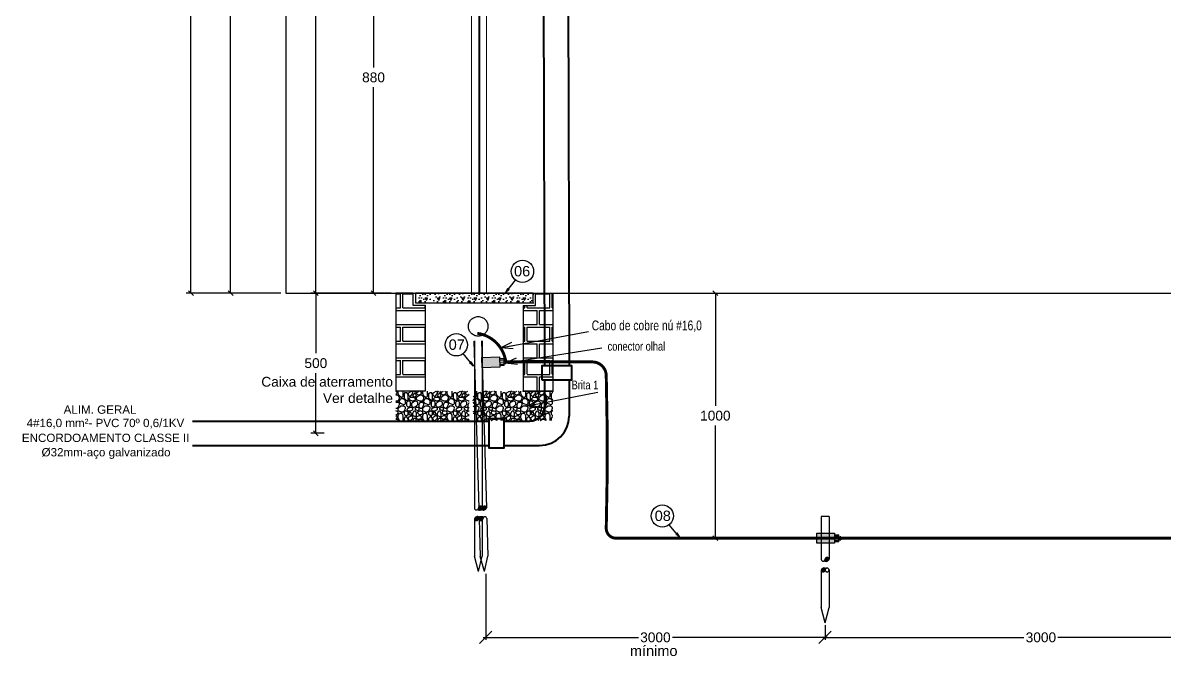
# Model space of a CAD drawing. Header units: millimetres. Extents: x 425 to 646, y 332 to 411.
# Drawn here: x 430.133 to 432.462, y 333.44 to 334.732 of the extents above; entities that cross this region are included whole.
import ezdxf
from ezdxf.enums import TextEntityAlignment as Align

# ---------------------------------------------------------------- set-up
doc = ezdxf.new("R2010")
doc.units = ezdxf.units.MM
doc.linetypes.add('Dashed', pattern=[0.75, 0.5, -0.25])
doc.linetypes.add('HIDDEN', pattern=[0.375, 0.25, -0.125])
for name, color, linetype in [('Alvenaria', 7, 'Continuous'), ('Arquitetura', 7, 'Continuous'), ('BASE', 7, 'Continuous'), ('Cotas', 1, 'Continuous'), ('DI-Textos_do_diagrama', 5, 'Continuous'), ('DIMENSIONAMENTO', 5, 'Continuous'), ('PARA-RAIOS', 240, 'Continuous'), ('texto', 7, 'Continuous')]:
    doc.layers.add(name, color=color, linetype=linetype)
for name, color, linetype, lineweight in [('DI-Fios', 1, 'Continuous', 30), ('EL-Condutos', 8, 'Continuous', 30), ('Elétrica', 8, 'Continuous', 40)]:
    doc.layers.add(name, color=color, linetype=linetype, lineweight=lineweight)
doc.styles.add('ARIAL', font='arial.ttf')
doc.dimstyles.new('cota1-10', dxfattribs={"dimtxt": 0.02, "dimasz": 0.025, "dimexe": 0.005, "dimexo": 0.005, "dimgap": 0.005, "dimtad": 0, "dimtih": 1, "dimtoh": 1, "dimdec": 0, "dimlfac": 1000, "dimzin": 4, "dimdsep": 32, "dimtxsty": 'ARIAL', "dimblk": 'OBLIQUE', "dimcen": 0, "dimdle": 0.005, "dimclrd": 256, "dimclre": 256, "dimclrt": 2, "dimadec": 0, "dimazin": 1, "dimtfac": 1, "dimtdec": 0, "dimtix": 1, "dimtofl": 0, "dimtmove": 1, "dimatfit": 3, "dimldrblk": 'OPEN30', "dimfxl": 0, "dimtolj": 1, "dimtzin": 0, "dimlwd": -1, "dimlwe": -1, "dimarcsym": 0})
doc.dimstyles.new('RICARDO-1-10', dxfattribs={"dimtxt": 0.02, "dimasz": 0.01, "dimexe": 0.01, "dimexo": 0.01, "dimgap": 0.01, "dimtad": 0, "dimtih": 1, "dimtoh": 1, "dimdec": 0, "dimlfac": 1000, "dimzin": 0, "dimdsep": 46, "dimtxsty": 'ARIAL', "dimblk": 'OBLIQUE', "dimcen": 0, "dimclrt": 4, "dimadec": 0, "dimazin": 0, "dimtfac": 1, "dimtdec": 0, "dimtofl": 0, "dimtmove": 0, "dimatfit": 3, "dimldrblk": 'CLOSEDBLANK', "dimfxl": 0, "dimtolj": 1, "dimtzin": 0, "dimarcsym": 0})

# ---------------------------------------------------------------- blocks, each defined once
blk = doc.blocks.new('_Oblique')
at = {"color": 0, "linetype": 'ByBlock', "lineweight": -2}
blk.add_line((-0.5, -0.5), (0.5, 0.5), dxfattribs=at)
blk = doc.blocks.new('*D111')
at = {"layer": 'Cotas', "color": 0, "lineweight": -2, "transparency": 16777216}
for p, q in [((430.6592, 336.0806), (430.5466, 336.0806)), ((430.5566, 336.0806), (430.5566, 335.1508)), ((430.5566, 334.1806), (430.5566, 335.1104)), ((430.6592, 334.1806), (430.5466, 334.1806))]:
    blk.add_line(p, q, dxfattribs=at)
at = {"layer": 'DEFPOINTS', "color": 0, "transparency": 16777216}
for p in [(430.5566, 336.0806), (430.6692, 336.0806), (430.6692, 334.1806)]:
    blk.add_point(p, dxfattribs=at)
at = {"layer": 'Cotas', "color": 0, "lineweight": -2, "transparency": 16777216, "xscale": 0.01, "yscale": 0.01, "zscale": 0.01}
for p, rotation in [((430.5566, 336.0806), 90), ((430.5566, 334.1806), 270)]:
    blk.add_blockref('_Oblique', p, dxfattribs=dict(at, rotation=rotation))
at = {"layer": 'Cotas', "color": 4, "transparency": 16777216, "insert": (430.5566, 335.1306), "char_height": 0.02, "attachment_point": 5, "style": 'ARIAL'}
blk.add_mtext('\\A1;1900', dxfattribs=at)
blk = doc.blocks.new('_ClosedBlank')
at = {"color": 0, "linetype": 'ByBlock', "lineweight": -2}
for p, q in [((-1, 0.17), (0, 0)), ((-1, 0.17), (-1, -0.17)), ((0, 0), (-1, -0.17))]:
    blk.add_line(p, q, dxfattribs=at)
blk = doc.blocks.new('*D112')
at = {"layer": 'Cotas', "color": 0, "lineweight": -2, "transparency": 16777216}
for p, q in [((431.4842, 335.8306), (430.7206, 335.8306)), ((430.7306, 335.8306), (430.7306, 335.0258)), ((430.7306, 334.1806), (430.7306, 334.9854)), ((430.884, 334.1806), (430.7206, 334.1806))]:
    blk.add_line(p, q, dxfattribs=at)
at = {"layer": 'DEFPOINTS', "color": 0, "transparency": 16777216}
for p in [(431.4942, 335.8306), (430.7306, 334.1806), (430.894, 334.1806)]:
    blk.add_point(p, dxfattribs=at)
at = {"layer": 'Cotas', "color": 0, "lineweight": -2, "transparency": 16777216, "xscale": 0.01, "yscale": 0.01, "zscale": 0.01}
for p, rotation in [((430.7306, 335.8306), 90), ((430.7306, 334.1806), 270)]:
    blk.add_blockref('_Oblique', p, dxfattribs=dict(at, rotation=rotation))
at = {"layer": 'Cotas', "color": 4, "transparency": 16777216, "insert": (430.7306, 335.0056), "char_height": 0.02, "attachment_point": 5, "style": 'ARIAL'}
blk.add_mtext('\\A1;1650', dxfattribs=at)
blk = doc.blocks.new('*D113')
at = {"layer": 'Cotas', "color": 0, "lineweight": -2, "transparency": 16777216}
for p, q in [((431.4842, 335.0606), (430.8383, 335.0606)), ((430.8483, 335.0606), (430.8483, 334.6408)), ((430.8483, 334.1806), (430.8483, 334.6004)), ((430.884, 334.1806), (430.8383, 334.1806))]:
    blk.add_line(p, q, dxfattribs=at)
at = {"layer": 'DEFPOINTS', "color": 0, "transparency": 16777216}
for p in [(430.8483, 335.0606), (431.4942, 335.0606), (430.894, 334.1806)]:
    blk.add_point(p, dxfattribs=at)
at = {"layer": 'Cotas', "color": 0, "lineweight": -2, "transparency": 16777216, "xscale": 0.01, "yscale": 0.01, "zscale": 0.01}
for p, rotation in [((430.8483, 335.0606), 90), ((430.8483, 334.1806), 270)]:
    blk.add_blockref('_Oblique', p, dxfattribs=dict(at, rotation=rotation))
at = {"layer": 'Cotas', "color": 4, "transparency": 16777216, "insert": (430.8483, 334.6206), "char_height": 0.02, "attachment_point": 5, "style": 'ARIAL'}
blk.add_mtext('\\A1;880', dxfattribs=at)
blk = doc.blocks.new('*D118')
at = {"layer": 'Cotas', "color": 0, "lineweight": -2, "transparency": 16777216}
for p, q in [((430.6592, 336.2806), (430.4657, 336.2806)), ((430.4757, 336.2806), (430.4757, 335.2508)), ((430.4757, 334.1806), (430.4757, 335.2104)), ((430.6592, 334.1806), (430.4657, 334.1806))]:
    blk.add_line(p, q, dxfattribs=at)
at = {"layer": 'DEFPOINTS', "color": 0, "transparency": 16777216}
for p in [(430.4757, 336.2806), (430.6692, 336.2806), (430.6692, 334.1806)]:
    blk.add_point(p, dxfattribs=at)
at = {"layer": 'Cotas', "color": 0, "lineweight": -2, "transparency": 16777216, "xscale": 0.01, "yscale": 0.01, "zscale": 0.01}
for p, rotation in [((430.4757, 336.2806), 90), ((430.4757, 334.1806), 270)]:
    blk.add_blockref('_Oblique', p, dxfattribs=dict(at, rotation=rotation))
at = {"layer": 'Cotas', "color": 4, "transparency": 16777216, "insert": (430.4757, 335.2306), "char_height": 0.02, "attachment_point": 5, "style": 'ARIAL'}
blk.add_mtext('\\A1;2100', dxfattribs=at)
blk = doc.blocks.new('_Open30')
at = {"color": 0, "linetype": 'ByBlock', "lineweight": -2}
for p, q in [((-1, 0.268), (0, 0)), ((0, 0), (-1, -0.268)), ((0, 0), (-1, 0))]:
    blk.add_line(p, q, dxfattribs=at)
blk = doc.blocks.new('*D159')
at = {"layer": 'Cotas', "color": 0, "lineweight": -2, "transparency": 16777216}
for p, q in [((430.7737, 334.1806), (430.7206, 334.1806)), ((430.7306, 334.1806), (430.7306, 334.0579)), ((430.7306, 333.8947), (430.7306, 334.0175)), ((430.7474, 333.8947), (430.7206, 333.8947))]:
    blk.add_line(p, q, dxfattribs=at)
at = {"layer": 'DEFPOINTS', "color": 0, "transparency": 16777216}
for p in [(430.7306, 334.1806), (430.7837, 334.1806), (430.7574, 333.8947)]:
    blk.add_point(p, dxfattribs=at)
at = {"layer": 'Cotas', "color": 0, "lineweight": -2, "transparency": 16777216, "xscale": 0.01, "yscale": 0.01, "zscale": 0.01}
for p, rotation in [((430.7306, 334.1806), 90), ((430.7306, 333.8947), 270)]:
    blk.add_blockref('_Oblique', p, dxfattribs=dict(at, rotation=rotation))
at = {"layer": 'Cotas', "color": 4, "transparency": 16777216, "insert": (430.7306, 334.0377), "char_height": 0.02, "attachment_point": 5, "style": 'ARIAL'}
blk.add_mtext('\\A1;500', dxfattribs=at)
blk = doc.blocks.new('*D160')
at = {"layer": 'BASE', "transparency": 16777216}
for p, q in [((431.0773, 333.6081), (431.0773, 333.4735)), ((431.7698, 333.5034), (431.7698, 333.4735)), ((431.0723, 333.4785), (431.3887, 333.4785)), ((431.7748, 333.4785), (431.4583, 333.4785))]:
    blk.add_line(p, q, dxfattribs=at)
at = {"layer": 'DEFPOINTS', "color": 0, "transparency": 16777216}
for p in [(431.0773, 333.6131), (431.7698, 333.5084), (431.7698, 333.4785)]:
    blk.add_point(p, dxfattribs=at)
at = {"layer": 'BASE', "transparency": 16777216, "xscale": 0.025, "yscale": 0.025, "zscale": 0.025, "rotation": 180}
blk.add_blockref('_Oblique', (431.0773, 333.4785), dxfattribs=at)
at = {"layer": 'BASE', "transparency": 16777216, "xscale": 0.025, "yscale": 0.025, "zscale": 0.025}
blk.add_blockref('_Oblique', (431.7698, 333.4785), dxfattribs=at)
at = {"layer": 'BASE', "color": 2, "transparency": 16777216, "insert": (431.4235, 333.4785), "char_height": 0.02, "attachment_point": 5, "style": 'ARIAL'}
blk.add_mtext('\\A1;3000', dxfattribs=at)
blk = doc.blocks.new('*D161')
at = {"layer": 'BASE', "transparency": 16777216}
for p, q in [((431.7698, 333.5034), (431.7698, 333.4735)), ((432.6505, 333.5034), (432.6505, 333.4735)), ((431.7648, 333.4785), (432.1753, 333.4785)), ((432.6555, 333.4785), (432.245, 333.4785))]:
    blk.add_line(p, q, dxfattribs=at)
at = {"layer": 'DEFPOINTS', "color": 0, "transparency": 16777216}
for p in [(431.7698, 333.5084), (432.6505, 333.5084), (432.6505, 333.4785)]:
    blk.add_point(p, dxfattribs=at)
at = {"layer": 'BASE', "transparency": 16777216, "xscale": 0.025, "yscale": 0.025, "zscale": 0.025, "rotation": 180}
blk.add_blockref('_Oblique', (431.7698, 333.4785), dxfattribs=at)
at = {"layer": 'BASE', "transparency": 16777216, "xscale": 0.025, "yscale": 0.025, "zscale": 0.025}
blk.add_blockref('_Oblique', (432.6505, 333.4785), dxfattribs=at)
at = {"layer": 'BASE', "color": 2, "transparency": 16777216, "insert": (432.2101, 333.4785), "char_height": 0.02, "attachment_point": 5, "style": 'ARIAL'}
blk.add_mtext('\\A1;3000', dxfattribs=at)
blk = doc.blocks.new('*D162')
at = {"layer": 'Cotas', "color": 0, "lineweight": -2, "transparency": 16777216}
for p, q in [((431.5254, 334.1806), (431.5558, 334.1806)), ((431.5458, 334.1806), (431.5458, 333.951)), ((431.5458, 333.6809), (431.5458, 333.9105)), ((431.543, 333.6809), (431.5558, 333.6809))]:
    blk.add_line(p, q, dxfattribs=at)
at = {"layer": 'DEFPOINTS', "color": 0, "transparency": 16777216}
for p in [(431.5154, 334.1806), (431.5458, 334.1806), (431.533, 333.6809)]:
    blk.add_point(p, dxfattribs=at)
at = {"layer": 'Cotas', "color": 0, "lineweight": -2, "transparency": 16777216, "xscale": 0.01, "yscale": 0.01, "zscale": 0.01}
for p, rotation in [((431.5458, 334.1806), 90), ((431.5458, 333.6809), 270)]:
    blk.add_blockref('_Oblique', p, dxfattribs=dict(at, rotation=rotation))
at = {"layer": 'Cotas', "color": 4, "transparency": 16777216, "insert": (431.5458, 333.9307), "char_height": 0.02, "attachment_point": 5, "style": 'ARIAL'}
blk.add_mtext('\\A1;1000', dxfattribs=at)

msp = doc.modelspace()

# ---------------------------------------------------------------- hatches: boundary and pattern name
at = {"layer": 'Arquitetura'}
h = msp.add_hatch(dxfattribs=at)
h.set_pattern_fill('AR-BRELM', color=256, scale=0.0005, style=0)
h.set_pattern_definition([(7e-15, (385.56873, 368.19073), (0, 0.067742), [0.0968375, -0.0047625]), (7e-15, (385.56873, 368.219306), (0, 0.067742), [0.0968375, -0.0047625]), (7e-15, (385.59413, 368.2246), (0, 0.067742), [0.0460375, -0.0047625]), (7e-15, (385.59413, 368.25318), (0, 0.067742), [0.0460375, -0.0047625]), (90, (385.56873, 368.19073), (-0.1016, 6e-18), [0.028575, -0.0391668]), (90, (385.56397, 368.19073), (-0.1016, 6e-18), [0.028575, -0.0391668]), (90, (385.59413, 368.2246), (-0.0508, 3e-18), [0.028575, -0.0391668]), (90, (385.58937, 368.2246), (-0.0508, 3e-18), [0.028575, -0.0391668])])
h.paths.add_polyline_path([(431.15398, 333.98063), (431.21398, 333.98063), (431.21398, 334.18063), (431.17898, 334.18063), (431.17898, 334.15563), (431.15398, 334.15563)])
h.paths.add_polyline_path([(430.89398, 333.98063), (430.95398, 333.98063), (430.95398, 334.15563), (430.92898, 334.15563), (430.92898, 334.18063), (430.89398, 334.18063)])
h = msp.add_hatch(dxfattribs=at)
h.set_pattern_fill('AR-BRELM', color=256, scale=0.005, style=0)
h.set_pattern_definition([(7e-15, (385.5687, 368.1907), (0, 0.67742), [0.968375, -0.047625]), (7e-15, (385.5687, 368.4765), (0, 0.67742), [0.968375, -0.047625]), (7e-15, (385.8227, 368.52944), (0, 0.67742), [0.460375, -0.047625]), (7e-15, (385.8227, 368.8152), (0, 0.67742), [0.460375, -0.047625]), (90, (385.5687, 368.1907), (-1.016, 6e-17), [0.28575, -0.391668]), (90, (385.5211, 368.1907), (-1.016, 6e-17), [0.28575, -0.391668]), (90, (385.82273, 368.52944), (-0.508, 3e-17), [0.28575, -0.391668]), (90, (385.7751, 368.52944), (-0.508, 3e-17), [0.28575, -0.391668])])
h.paths.add_polyline_path([(431.21398, 334.18063), (431.17898, 334.18063), (431.17898, 334.15563), (431.15398, 334.15563), (431.15398, 333.98063), (431.21398, 333.98063)])
h.paths.add_polyline_path([(430.95398, 334.15563), (430.92898, 334.15563), (430.92898, 334.18063), (430.89398, 334.18063), (430.89398, 333.98063), (430.95398, 333.98063)])
h = msp.add_hatch(dxfattribs=at)
h.set_pattern_fill('CONCRETO', color=256, scale=0.05, style=0)
h.set_pattern_definition([(45, (385.57623, 368.19823), (0, 0.050000228), [0.007071, -0.0141425, 0.0035355, -0.021213, 0.007071, -0.017677678]), (135, (385.60873, 368.20073), (-0.050000228, 0), [0.00707105, -0.0106065, 0.0035355, -0.0176775, 0.00707105, -0.024749078]), (63.43495, (385.56873, 368.19073), (3e-12, 0.05), [0.00559, -0.02236, 0.00559, -0.022361699]), (116.56505, (385.56873, 368.19073), (-2e-11, 0.05), [0.00559, -0.02236, 0.00559, -0.022361699]), (7e-15, (385.56873, 368.19573), (0, 0.05), [0.0025, -0.02, 0.005, -0.02, 0.0025]), (7e-15, (385.56873, 368.20323), (0, 0.05), [-0.0075, 0.005, -0.02, 0, -0.0175, 0]), (7e-15, (385.56873, 368.20573), (0, 0.05), [-0.02, 0, -0.015, 0.005, -0.01, 0]), (7e-15, (385.56873, 368.21323), (0, 0.05), [-0.01, 0, -0.0125, 0.005, -0.0225, 0]), (7e-15, (385.56873, 368.22073), (0, 0.05), [-0.01, 0.005, -0.02, 0.005, -0.01, 0]), (7e-15, (385.56873, 368.23323), (0, 0.05), [-0.0075, 0.005, -0.01, 0, -0.0275, 0]), (7e-15, (385.56873, 368.23573), (0, 0.05), [-0.01, 0, -0.03, 0.005, -0.005, 0]), (90, (385.57123, 368.20073), (-0.05, 3e-18), [-0.015, 0, -0.015, 0, -0.02, 0]), (90, (385.57623, 368.19073), (-0.05, 3e-18), [-0.0075, 0.005, -0.02, 0, -0.0175, 0]), (90, (385.58123, 368.19073), (-0.05, 3e-18), [-0.02, 0, -0.0175, 0.005, -0.0075, 0]), (90, (385.60873, 368.19073), (-0.05, 3e-18), [-0.01, 0.005, -0.025, 0.005, -0.005, 0]), (90, (385.57373, 368.19573), (-0.05, 3e-18), [-0.015, 0, -0.0175, 0, -0.0175, 0]), (90, (385.57873, 368.19573), (-0.05, 3e-18), [-0.0125, 0, -0.0275, 0, -0.01, 0]), (90, (385.58373, 368.19823), (-0.05, 3e-18), [-0.025, 0, -0.0075, 0, -0.0175, 0]), (90, (385.58623, 368.19323), (-0.05, 3e-18), [-0.0225, 0, -0.01, 0, -0.0125, 0]), (90, (385.59123, 368.20073), (-0.05, 3e-18), [-0.02, 0, -0.0075, 0, -0.02, 0]), (90, (385.59373, 368.20323), (-0.05, 3e-18), [-0.0225, 0, -0.01, 0, -0.0175, 0]), (90, (385.59623, 368.19073), (-0.05, 3e-18), [-0.03, 0, -0.0125, 0, -0.0075, 0]), (90, (385.59873, 368.19823), (-0.05, 3e-18), [-0.01, 0, -0.02, 0, -0.02, 0]), (90, (385.60123, 368.19573), (-0.05, 3e-18), [-0.0225, 0, -0.0125, 0, -0.015, 0]), (90, (385.60373, 368.19323), (-0.05, 3e-18), [-0.02, 0, -0.015, 0, -0.015, 0]), (90, (385.60873, 368.19573), (-0.05, 3e-18), [-0.015, 0, -0.015, 0, -0.02, 0]), (90, (385.61373, 368.19823), (-0.05, 3e-18), [-0.02, 0, -0.01, 0, -0.02, 0]), (90, (385.61623, 368.20073), (-0.05, 3e-18), [-0.0075, 0, -0.03, 0, -0.0125, 0])])
h.paths.add_polyline_path([(431.17398, 334.18063), (431.17398, 334.16063), (430.93398, 334.16063), (430.93398, 334.18063)])
h = msp.add_hatch(dxfattribs=at)
h.set_pattern_fill('AGREGADO', color=256, scale=0.05, style=0)
h.set_pattern_definition([(7e-15, (385.56873, 368.19073), (0.05, 0.05), [0.005, -0.0075, 0.0025, -0.0075, 0.0025, -0.025]), (7e-15, (385.59373, 368.19573), (0.05, 0.05), [0.0025, -0.0475]), (7e-15, (385.57873, 368.19823), (0.05, 0.05), [0.0025, -0.005, 0.0025, -0.04]), (7e-15, (385.60373, 368.20073), (0.05, 0.05), [0.005, -0.045]), (7e-15, (385.60873, 368.20323), (0.05, 0.05), [0.0025, -0.0475]), (7e-15, (385.59373, 368.20823), (0.05, 0.05), [0.005, -0.045]), (7e-15, (385.56873, 368.21073), (0.05, 0.05), [0.0025, -0.005, 0.0025, -0.0125, 0.0075, -0.02]), (7e-15, (385.60373, 368.21573), (0.05, 0.05), [0.005, -0.045]), (7e-15, (385.57373, 368.21823), (0.05, 0.05), [0.005, -0.0025, 0.0025, -0.02, 0.0025, -0.0175]), (7e-15, (385.57123, 368.22073), (0.05, 0.05), [0.0025, -0.0475]), (7e-15, (385.58873, 368.22323), (0.05, 0.05), [0.0025, -0.0025, 0.0025, -0.0425]), (7e-15, (385.58123, 368.22573), (0.05, 0.05), [0.0025, -0.0475]), (7e-15, (385.61373, 368.22823), (0.05, 0.05), [0.0025, -0.0475]), (7e-15, (385.59123, 368.23073), (0.05, 0.05), [0.0025, -0.02, 0.0025, -0.025]), (7e-15, (385.59123, 368.23323), (0.05, 0.05), [0.005, -0.045]), (7e-15, (385.60123, 368.23573), (0.05, 0.05), [0.005, -0.045]), (7e-15, (385.57123, 368.23823), (0.05, 0.05), [0.0025, -0.03, 0.005, -0.0125]), (90, (385.56873, 368.21323), (-0.05, 0.05), [0.01, -0.01, 0.005, -0.025]), (90, (385.57123, 368.21323), (-0.05, 0.05), [0.0025, -0.0175, 0.005, -0.025]), (90, (385.57373, 368.20073), (-0.05, 0.05), [0.0075, -0.0425]), (90, (385.57623, 368.20073), (-0.05, 0.05), [0.005, -0.045]), (90, (385.57873, 368.19323), (-0.05, 0.05), [0.0025, -0.03, 0.0025, -0.0025, 0.005, -0.0075]), (90, (385.58373, 368.19323), (-0.05, 0.05), [0.0025, -0.0175, 0.0025, -0.0275]), (90, (385.58623, 368.21323), (-0.05, 0.05), [0.005, -0.0075, 0.0025, -0.0025, 0.005, -0.0275]), (90, (385.58873, 368.20323), (-0.05, 0.05), [0.005, -0.0275, 0.0025, -0.015]), (90, (385.59123, 368.19323), (-0.05, 0.05), [0.0025, -0.0025, 0.005, -0.04]), (90, (385.59623, 368.22573), (-0.05, 0.05), [0.0025, -0.0475]), (90, (385.59873, 368.22573), (-0.05, 0.05), [0.005, -0.005, 0.0025, -0.0025, 0.005, -0.03]), (90, (385.60123, 368.20323), (-0.05, 0.05), [0.0025, -0.0025, 0.0025, -0.005, 0.0025, -0.035]), (90, (385.60873, 368.22073), (-0.05, 0.05), [0.01, -0.04]), (90, (385.61123, 368.21573), (-0.05, 0.05), [0.01, -0.0075, 0.005, -0.0275]), (90, (385.61373, 368.19573), (-0.05, 0.05), [0.0025, -0.0075, 0.005, -0.035]), (90, (385.61623, 368.20073), (-0.05, 0.05), [0.0075, -0.0425]), (45, (385.58873, 368.19073), (3e-18, 0.05), [0.0035355, -0.06717518]), (45, (385.61623, 368.19323), (3e-18, 0.05), [0.0035355, -0.060104178, 0.0035355, -0.0035355]), (45, (385.58373, 368.19573), (3e-18, 0.05), [0.0035355, -0.028284, 0.0035355, -0.035355678]), (45, (385.59623, 368.19573), (3e-18, 0.05), [0.0035355, -0.056568678, 0.0035355, -0.007071]), (45, (385.59873, 368.19573), (3e-18, 0.05), [0.007071, -0.028284, 0.007071, -0.028284678]), (45, (385.58623, 368.20073), (3e-18, 0.05), [0.003535, -0.03182, 0.003535, -0.003535, 0.003535, -0.024750678]), (45, (385.61123, 368.20323), (3e-18, 0.05), [0.0035355, -0.0035355, 0.0035355, -0.060104178]), (45, (385.57623, 368.20573), (3e-18, 0.05), [0.0035355, -0.042426, 0.0035355, -0.021213678]), (45, (385.61623, 368.21073), (3e-18, 0.05), [0.003535, -0.003535, 0.003535, -0.014142, 0.003535, -0.042428678]), (45, (385.58623, 368.21823), (3e-18, 0.05), [0.0035355, -0.06717518]), (45, (385.57373, 368.22073), (3e-18, 0.05), [0.00707105, -0.06363963]), (45, (385.56873, 368.22573), (3e-18, 0.05), [0.0035355, -0.0035355, 0.0035355, -0.060104178]), (45, (385.59623, 368.23323), (3e-18, 0.05), [0.0035355, -0.06717518]), (45, (385.61123, 368.23823), (3e-18, 0.05), [0.0035355, -0.06717518]), (135, (385.59123, 368.19573), (3e-18, 0.05), [0.0035355, -0.06717518]), (135, (385.59373, 368.19573), (3e-18, 0.05), [0.0035355, -0.06717518]), (135, (385.57873, 368.19823), (3e-18, 0.05), [0.0035355, -0.014142, 0.007071, -0.045962178]), (135, (385.56873, 368.19823), (3e-18, 0.05), [0.0035355, -0.06717518]), (135, (385.60123, 368.20573), (3e-18, 0.05), [0.0035355, -0.02828427, 0.0035355, -0.035355408]), (135, (385.60373, 368.20573), (3e-18, 0.05), [0.003535, -0.021215, 0.003535, -0.02121, 0.003535, -0.017680678]), (135, (385.57373, 368.20823), (3e-18, 0.05), [0.0035355, -0.06717518]), (135, (385.61373, 368.21073), (3e-18, 0.05), [0.00707, -0.0176775, 0.003535, -0.003535, 0.003535, -0.035358178]), (135, (385.58123, 368.21823), (3e-18, 0.05), [0.0035355, -0.06717518]), (135, (385.60123, 368.21823), (3e-18, 0.05), [0.00707105, -0.06363963]), (135, (385.60373, 368.21823), (3e-18, 0.05), [0.0035355, -0.06717518]), (135, (385.58873, 368.22323), (3e-18, 0.05), [0.0035355, -0.06717518]), (135, (385.57373, 368.23073), (3e-18, 0.05), [0.0035355, -0.06717518]), (135, (385.61373, 368.23073), (3e-18, 0.05), [0.0035355, -0.06717518]), (26.56505, (385.57373, 368.19073), (0.05, 2e-11), [0.00559, -0.1062134]), (26.56505, (385.56873, 368.19573), (0.05, 2e-11), [0.00559, -0.1062134]), (26.56505, (385.56873, 368.19823), (0.05, 2e-11), [0.00559, -0.1062134]), (26.56505, (385.58123, 368.19823), (0.05, 2e-11), [0.00559, -0.1062134]), (26.56505, (385.57873, 368.20823), (0.05, 2e-11), [0.00559, -0.1062134]), (26.56505, (385.57873, 368.21073), (0.05, 2e-11), [0.00559, -0.1062134]), (26.56505, (385.58873, 368.22073), (0.05, 2e-11), [0.00559, -0.1062134]), (26.56505, (385.59123, 368.22323), (0.05, 2e-11), [0.00559, -0.1062134]), (26.56505, (385.57123, 368.22823), (0.05, 2e-11), [0.00559, -0.1062134]), (26.56505, (385.58623, 368.22823), (0.05, 2e-11), [0.00559, -0.1062134]), (63.43495, (385.61123, 368.19073), (3e-12, 0.05), [0.00559, -0.1062134]), (63.43495, (385.59873, 368.19823), (3e-12, 0.05), [0.00559, -0.1062134]), (63.43495, (385.59123, 368.20323), (3e-12, 0.05), [0.00559, -0.1062134]), (63.43495, (385.59873, 368.21073), (3e-12, 0.05), [0.00559, -0.1062134]), (63.43495, (385.60123, 368.21073), (3e-12, 0.05), [0.00559, -0.1062134]), (63.43495, (385.58373, 368.21823), (3e-12, 0.05), [0.00559, -0.1062134]), (63.43495, (385.57873, 368.22073), (3e-12, 0.05), [0.00559, -0.1062134]), (63.43495, (385.59873, 368.23073), (3e-12, 0.05), [0.00559, -0.1062134]), (63.43495, (385.57873, 368.23573), (3e-12, 0.05), [0.00559, -0.1062134]), (116.56505, (385.57123, 368.22073), (-2e-11, 0.05), [0.00559, -0.1062134]), (116.56505, (385.60123, 368.22073), (-2e-11, 0.05), [0.00559, -0.1062134]), (116.56505, (385.56873, 368.22323), (-2e-11, 0.05), [0.00559, -0.1062134]), (116.56505, (385.60873, 368.23073), (-2e-11, 0.05), [0.00559, -0.1062134]), (116.56505, (385.57623, 368.23323), (-2e-11, 0.05), [0.00559, -0.1062134]), (116.56505, (385.58623, 368.23573), (-2e-11, 0.05), [0.00559, -0.1062134]), (153.43495, (385.58873, 368.19073), (-0.05, 2e-11), [0.00559, -0.1062134]), (153.43495, (385.57873, 368.19573), (-0.05, 2e-11), [0.00559, -0.1062134]), (153.43495, (385.61373, 368.19823), (-0.05, 2e-11), [0.00559, -0.1062134]), (153.43495, (385.60873, 368.20323), (-0.05, 2e-11), [0.00559, -0.1062134]), (153.43495, (385.58873, 368.20823), (-0.05, 2e-11), [0.00559, -0.1062134]), (153.43495, (385.57623, 368.21073), (-0.05, 2e-11), [0.00559, -0.1062134]), (153.43495, (385.59123, 368.21073), (-0.05, 2e-11), [0.00559, -0.1062134]), (153.43495, (385.58373, 368.21573), (-0.05, 2e-11), [0.00559, -0.1062134]), (153.43495, (385.58373, 368.22823), (-0.05, 2e-11), [0.00559, -0.1062134]), (153.43495, (385.56873, 368.23823), (-0.05, 2e-11), [0.00559, -0.1062134]), (153.43495, (385.59873, 368.23823), (-0.05, 2e-11), [0.00559, -0.1062134]), (153.43495, (385.60373, 368.23823), (-0.05, 2e-11), [0.00559, -0.1062134])])
h.paths.add_polyline_path([(431.21398, 333.92063), (431.21398, 333.98063), (431.15398, 333.98063), (431.0515, 333.98063), (431.0515, 333.92063)])
h.paths.add_polyline_path([(430.95398, 333.98063), (430.89398, 333.98063), (430.89398, 333.92063), (431.0435, 333.92063), (431.0435, 333.98063)])
at = {"layer": 'DI-Fios'}
for points in [[(431.06944, 334.04944), (431.1052, 334.05048), (431.10581, 334.02951), (431.07005, 334.02846)], [(431.06224, 333.7423, -0.984252), (431.07024, 333.7423, -0.5005597), (431.0607, 333.73921, 0.227327)], [(431.07089, 333.74221, -0.984252), (431.07888, 333.74244, -0.5005597), (431.06943, 333.73907, 0.227327)], [(431.06224, 333.72059, -0.227327), (431.06379, 333.72368, 0.5005597), (431.05424, 333.72059, 0.984252)], [(431.07152, 333.7205, -0.227327), (431.07297, 333.72364, 0.5005597), (431.06352, 333.72027, 0.984252)], [(431.75301, 333.69135), (431.78878, 333.69135), (431.78878, 333.67037), (431.75301, 333.67037)], [(431.76977, 333.63783, -0.984252), (431.77777, 333.63783, -0.5005597), (431.76823, 333.63473, 0.227327)], [(431.76976, 333.61586, -0.227327), (431.77131, 333.61896, 0.5005597), (431.76176, 333.61586, 0.984252)]]:
    msp.add_hatch(color=256, dxfattribs=at).paths.add_polyline_path(points)
at = {"layer": 'PARA-RAIOS'}
msp.add_hatch(color=256, dxfattribs=at).paths.add_polyline_path([(431.75301, 333.69135), (431.78878, 333.69135), (431.78878, 333.67037), (431.75301, 333.67037)])

# ---------------------------------------------------------------- linework, layer by layer
at = {"layer": 'Alvenaria'}
msp.add_lwpolyline([(430.66916, 334.18063), (435.17916, 334.18063), (435.17916, 336.08063), (435.17916, 336.28063), (430.66916, 336.28063), (430.66916, 336.08063), (430.66916, 334.18063)], dxfattribs=at)
at = {"layer": 'Arquitetura'}
for p, q in [((430.89398, 334.18063), (430.89398, 333.98063)), ((430.92898, 334.18063), (430.89398, 334.18063)), ((430.92898, 334.15563), (430.92898, 334.18063)), ((431.17898, 334.18063), (431.21398, 334.18063)), ((431.17898, 334.15563), (431.17898, 334.18063)), ((431.21398, 334.18063), (431.21398, 333.98063)), ((430.95398, 334.15563), (430.92898, 334.15563)), ((430.95398, 334.15563), (430.95398, 333.98063)), ((431.15398, 334.15563), (431.15398, 333.98063)), ((431.15398, 334.15563), (431.17898, 334.15563)), ((431.15398, 333.98063), (431.21398, 333.98063))]:
    msp.add_line(p, q, dxfattribs=at)
msp.add_lwpolyline([(430.93398, 334.16063), (431.17398, 334.16063), (431.17398, 334.18063), (430.93398, 334.18063)], close=True, dxfattribs=at)
at = {"layer": 'Arquitetura', "linetype": 'ByBlock'}
msp.add_point((430.95398, 334.15563), dxfattribs=at)
msp.add_point((430.95398, 334.15563), dxfattribs=at)
at = {"layer": 'Arquitetura', "color": 0, "linetype": 'ByBlock'}
for p in [(431.15398, 333.98063), (431.15398, 333.98063), (431.21398, 333.98063)]:
    msp.add_point(p, dxfattribs=at)
at = {"layer": 'Cotas'}
for centre in [(431.15221, 334.22508), (431.01727, 334.07533), (431.43771, 333.72619)]:
    msp.add_circle(centre, 0.02273, dxfattribs=at)
at = {"layer": 'DEFPOINTS', "color": 0, "linetype": 'ByBlock'}
for p in [(430.89398, 334.18063), (430.89398, 333.98063), (430.95398, 333.98063), (430.95398, 333.98063), (430.95398, 333.98063)]:
    msp.add_point(p, dxfattribs=at)
at = {"layer": 'DI-Fios'}
for p, q in [((431.05296, 334.08291), (431.06289, 333.74198)), ((431.05424, 334.08338), (431.05424, 333.7423)), ((431.06895, 334.08338), (431.07888, 333.74244)), ((431.07024, 334.08338), (431.07024, 333.7423)), ((431.10534, 334.04695), (431.10904, 334.04706)), ((431.10538, 334.04406), (431.11465, 334.04433)), ((431.1055, 334.03999), (431.11476, 334.04026)), ((431.10563, 334.03552), (431.11489, 334.03579)), ((431.11008, 334.03274), (431.10576, 334.03261)), ((431.10757, 334.04702), (431.1146, 334.04722)), ((431.10904, 334.04706), (431.10966, 334.04708)), ((431.11502, 334.03288), (431.11039, 334.03275)), ((431.11502, 334.03288), (431.1146, 334.04722)), ((431.11468, 334.04319), (431.11479, 334.04319)), ((431.11479, 334.04319), (431.11826, 334.04329)), ((431.11487, 334.03689), (431.11498, 334.03689)), ((431.11498, 334.03689), (431.11845, 334.03699)), ((431.11826, 334.04329), (431.11703, 334.04326)), ((431.11845, 334.03699), (431.11721, 334.03696)), ((431.11845, 334.03699), (431.11826, 334.04329)), ((431.11826, 334.04329), (431.11845, 334.03699)), ((431.76177, 333.72507), (431.76177, 333.63783)), ((431.77777, 333.72507), (431.76177, 333.72507)), ((431.77777, 333.72507), (431.76177, 333.72507)), ((431.77777, 333.72507), (431.77777, 333.63782)), ((431.05424, 333.72059), (431.05424, 333.64388)), ((431.06352, 333.72028), (431.06576, 333.6436)), ((431.07024, 333.72059), (431.07024, 333.64388)), ((431.07952, 333.72074), (431.08175, 333.64406)), ((431.78878, 333.68493), (431.79805, 333.68493)), ((431.78878, 333.68493), (431.79805, 333.68493)), ((431.78878, 333.68086), (431.79805, 333.68086)), ((431.78878, 333.68086), (431.79805, 333.68086)), ((431.78878, 333.67638), (431.79805, 333.67638)), ((431.78878, 333.67638), (431.79805, 333.67638)), ((431.78882, 333.68782), (431.79253, 333.68782)), ((431.78882, 333.68782), (431.79253, 333.68782)), ((431.79106, 333.68782), (431.79809, 333.68782)), ((431.79106, 333.68782), (431.79809, 333.68782)), ((431.79253, 333.68782), (431.79315, 333.68782)), ((431.79253, 333.68782), (431.79315, 333.68782)), ((431.79805, 333.68378), (431.79816, 333.68378)), ((431.79805, 333.68378), (431.79816, 333.68378)), ((431.79805, 333.67748), (431.79816, 333.67748)), ((431.79805, 333.67748), (431.79816, 333.67748)), ((431.79809, 333.67348), (431.79809, 333.68782)), ((431.79809, 333.67348), (431.79809, 333.68782)), ((431.79816, 333.68378), (431.80163, 333.68378)), ((431.79816, 333.68378), (431.80163, 333.68378)), ((431.79816, 333.67748), (431.80163, 333.67748)), ((431.79816, 333.67748), (431.80163, 333.67748)), ((431.80163, 333.68378), (431.8004, 333.68378)), ((431.80163, 333.68378), (431.8004, 333.68378)), ((431.80163, 333.67748), (431.8004, 333.67748)), ((431.80163, 333.67748), (431.8004, 333.67748)), ((431.80163, 333.67748), (431.80163, 333.68378)), ((431.80163, 333.68378), (431.80163, 333.67748)), ((431.80163, 333.67748), (431.80163, 333.68378)), ((431.80163, 333.68378), (431.80163, 333.67748)), ((431.79315, 333.67348), (431.78882, 333.67348)), ((431.79315, 333.67348), (431.78882, 333.67348)), ((431.79809, 333.67348), (431.79346, 333.67348)), ((431.79809, 333.67348), (431.79346, 333.67348)), ((431.06224, 333.61314), (431.05424, 333.64388)), ((431.06224, 333.61314), (431.07024, 333.64388)), ((431.07465, 333.61311), (431.06576, 333.6436)), ((431.07465, 333.61311), (431.08175, 333.64406)), ((431.76176, 333.61587), (431.76176, 333.53916)), ((431.76177, 333.61611), (431.76177, 333.5394)), ((431.77776, 333.61586), (431.77776, 333.53916)), ((431.77777, 333.61612), (431.77777, 333.5394)), ((431.76976, 333.50842), (431.76176, 333.53916)), ((431.76976, 333.50842), (431.77776, 333.53916))]:
    msp.add_line(p, q, dxfattribs=at)
at = {"layer": 'DI-Fios', "linetype": 'Dashed', "lineweight": 0, "const_width": 0.004}
msp.add_lwpolyline([(431.064, 334.18063), (431.064, 335.15563)], dxfattribs=at)
at = {"layer": 'DI-Fios', "const_width": 0.006}
msp.add_lwpolyline([(431.11835, 334.04014, 0.3362301), (431.0602, 334.09865, -0.3955237)], format="xyb", dxfattribs=at)
at = {"layer": 'DI-Fios'}
msp.add_lwpolyline([(431.06944, 334.04944), (431.1052, 334.05048), (431.10581, 334.02951), (431.07005, 334.02846)], close=True, dxfattribs=at)
at = {"layer": 'DI-Fios', "linetype": 'HIDDEN', "lineweight": 0, "const_width": 0.006}
msp.add_lwpolyline([(431.11648, 334.04031), (431.29476, 334.04031, -0.4078851), (431.32318, 334.01249, -0.0132252), (431.32318, 333.70127, 0.4277567), (431.34365, 333.68086), (432.64174, 333.68086)], format="xyb", dxfattribs=at)
at = {"layer": 'DI-Fios'}
for centre, radius, start, end in [((431.06624, 333.74224), 0.004, 0.90944, 179.09056), ((431.07489, 333.74226), 0.004, 2.57843, 180.75956), ((431.05824, 333.74237), 0.004, 180.90944, 359.09056), ((431.06017, 333.71856), 0.00627, 54.78402, 161.14682), ((431.06431, 333.74433), 0.00627, 234.78402, 341.14682), ((431.06624, 333.72052), 0.004, 0.90944, 179.09056), ((431.06689, 333.74216), 0.004, 182.57843, 0.75956), ((431.06951, 333.71842), 0.00627, 56.45302, 162.81581), ((431.0729, 333.74429), 0.00627, 236.45302, 342.81581), ((431.07552, 333.72056), 0.004, 2.57843, 180.75956), ((431.05824, 333.72065), 0.004, 180.90944, 359.09056), ((431.06752, 333.72045), 0.004, 182.57843, 0.75956), ((431.76577, 333.63789), 0.004, 180.90944, 359.09056), ((431.77184, 333.63985), 0.00627, 234.78402, 341.14682), ((431.77377, 333.63776), 0.004, 0.90944, 179.09056), ((431.76769, 333.61384), 0.00627, 54.78402, 161.14682), ((431.76576, 333.61593), 0.004, 180.90944, 359.09056), ((431.77376, 333.6158), 0.004, 0.90944, 179.09056), ((431.77377, 333.61617), 0.004, 180.90944, 359.09056)]:
    msp.add_arc(centre, radius, start, end, dxfattribs=at)
at = {"layer": 'DIMENSIONAMENTO', "color": 8, "linetype": 'Dashed'}
msp.add_circle((431.06187, 334.11284), 0.02, dxfattribs=at)
at = {"layer": 'EL-Condutos', "linetype": 'Continuous', "lineweight": 0}
for p, q in [((431.04796, 335.15563), (431.04796, 334.18063)), ((431.07876, 335.15563), (431.07876, 334.18063))]:
    msp.add_line(p, q, dxfattribs=at)
at = {"layer": 'Elétrica'}
for p, q in [((431.19416, 335.15563), (431.19727, 334.03282)), ((431.24416, 335.15563), (431.24727, 334.03282)), ((431.19727, 334.00282), (431.19727, 333.94969)), ((431.24727, 334.00282), (431.24727, 333.92969)), ((430.47894, 333.91969), (431.08433, 333.91969)), ((431.11433, 333.91969), (431.16727, 333.91969)), ((430.47894, 333.86969), (431.08433, 333.86969)), ((431.11433, 333.86969), (431.18727, 333.86969))]:
    msp.add_line(p, q, dxfattribs=at)
for points in [[(431.19227, 334.00282), (431.19227, 334.03282), (431.25227, 334.03282), (431.25227, 334.00282)], [(431.08433, 333.92469), (431.11433, 333.92469), (431.11433, 333.86469), (431.08433, 333.86469)]]:
    msp.add_lwpolyline(points, close=True, dxfattribs=at)
for centre, radius in [((431.16727, 333.94969), 0.03), ((431.18727, 333.92969), 0.06)]:
    msp.add_arc(centre, radius, 270, 0, dxfattribs=at)
at = {"layer": 'PARA-RAIOS'}
msp.add_lwpolyline([(431.75301, 333.69135), (431.78878, 333.69135), (431.78878, 333.67037), (431.75301, 333.67037)], close=True, dxfattribs=at)
msp.add_lwpolyline([(431.75301, 333.69135), (431.78878, 333.69135), (431.78878, 333.67037), (431.75301, 333.67037)], close=True, dxfattribs=at)

# ---------------------------------------------------------------- texts
at = {"layer": 'DI-Textos_do_diagrama', "linetype": 'Continuous', "style": 'ARIAL'}
for s, height, p in [('06', 0.02118, (431.15149, 334.20845)), ('07', 0.02118, (431.01813, 334.0587)), ('4#16,0 mm²- PVC 70º 0,6/1KV', 0.016944, (430.30126, 333.9023)), ('ENCORDOAMENTO CLASSE II', 0.016944, (430.30168, 333.87194)), ('%%C32mm-aço galvanizado', 0.016944, (430.30246, 333.84259)), ('08', 0.02118, (431.43856, 333.70956))]:
    msp.add_text(s, height=height, dxfattribs=at).set_placement(p, align=Align.BOTTOM_CENTER)
msp.add_text('ALIM. GERAL', height=0.016944, dxfattribs=at).set_placement((430.21599, 333.92953), align=Align.BOTTOM_LEFT)
at = {"layer": 'texto', "style": 'ARIAL', "width": 0.75}
for s, height, p in [('Cabo de cobre nú #16,0', 0.02, (431.29345, 334.10477)), ('conector olhal', 0.018, (431.326, 334.06329)), ('Brita 1', 0.018, (431.25244, 333.98437))]:
    msp.add_text(s, height=height, dxfattribs=at).set_placement(p)
at = {"layer": 'texto', "linetype": 'Continuous', "style": 'ARIAL'}
msp.add_text('mínimo', height=0.02118, dxfattribs=at).set_placement((431.42008, 333.43418), align=Align.BOTTOM_CENTER)
at = {"layer": 'texto', "linetype": 'Continuous', "insert": (430.88795, 333.98307), "char_height": 0.02, "attachment_point": 6, "style": 'ARIAL'}
msp.add_mtext('Caixa de aterramento\\PVer detalhe', dxfattribs=at)

# ---------------------------------------------------------------- dimensions: what is measured, and where the dimension line sits
at = {"layer": 'BASE'}
for base, p1, p2, picture, middle in [((431.76976, 333.47846), (431.07726, 333.61314), (431.76976, 333.50842), '*D160', (431.42351, 333.47846)), ((432.65049, 333.47846), (431.76976, 333.50842), (432.65049, 333.50842), '*D161', (432.21013, 333.47846))]:
    dim = msp.add_linear_dim(base=base, p1=p1, p2=p2, angle=0, text='3000', dimstyle='cota1-10', dxfattribs=at)
    dim.commit()
    dim.dimension.update_dxf_attribs({"geometry": picture, "text_midpoint": middle})
at = {"layer": 'Cotas'}
for base, p1, p2, picture, middle in [((430.47569, 336.28063), (430.66916, 334.18063), (430.66916, 336.28063), '*D118', (430.47569, 335.23063)), ((430.55657, 336.08063), (430.66916, 334.18063), (430.66916, 336.08063), '*D111', (430.55657, 335.13063)), ((430.7306, 334.18063), (431.49416, 335.83063), (430.89398, 334.18063), '*D112', (430.7306, 335.00563)), ((430.84832, 335.06063), (430.89398, 334.18063), (431.49416, 335.06063), '*D113', (430.84832, 334.62063))]:
    dim = msp.add_linear_dim(base=base, p1=p1, p2=p2, angle=90, dimstyle='RICARDO-1-10', dxfattribs=at)
    dim.commit()
    dim.dimension.update_dxf_attribs({"geometry": picture, "text_midpoint": middle})
for base, p1, p2, text, picture, middle in [((430.7306, 334.18063), (430.7574, 333.89469), (430.78368, 334.18063), '500', '*D159', (430.7306, 334.03766)), ((431.5458, 334.18063), (431.53305, 333.68086), (431.51545, 334.18063), '1000', '*D162', (431.5458, 333.93075))]:
    dim = msp.add_linear_dim(base=base, p1=p1, p2=p2, angle=90, text=text, dimstyle='RICARDO-1-10', dxfattribs=at)
    dim.commit()
    dim.dimension.update_dxf_attribs({"geometry": picture, "text_midpoint": middle})

# ---------------------------------------------------------------- leaders
for points in [[(431.11751, 334.18157), (431.13804, 334.2073)], [(431.05197, 334.03182), (431.03145, 334.05755)], [(431.47241, 333.68268), (431.45188, 333.70841)]]:
    msp.add_leader(points, dimstyle='RICARDO-1-10', override={"dimgap": 0.01, "dimtad": 0}, dxfattribs=at)
at = {"layer": 'PARA-RAIOS', "color": 5}
for points in [[(431.10728, 334.06923), (431.28694, 334.10263)], [(431.11621, 334.03807), (431.31447, 334.06874)], [(431.16231, 333.95073), (431.30589, 333.97856)]]:
    msp.add_leader(points, dimstyle='cota1-10', dxfattribs=at)

doc.saveas('drawing.dxf')
